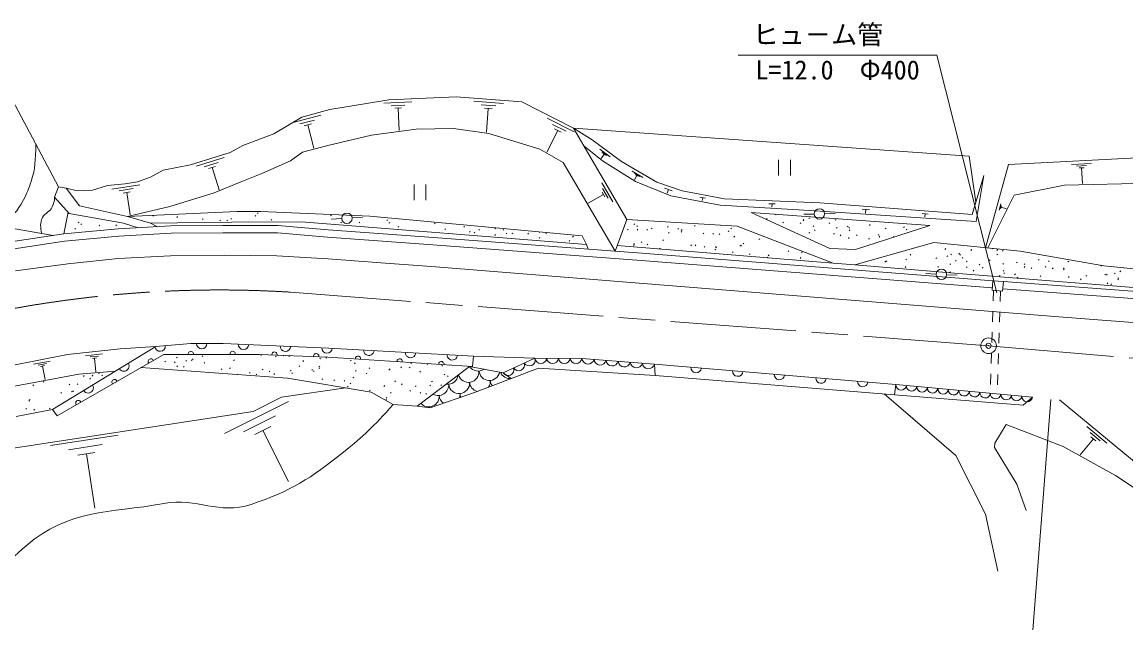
# Model space of a CAD drawing. Units: millimetres, scale not verified. Extents: x 40000 to 680000, y 20000 to 380000.
# Drawn here: x 270711 to 376352, y 270269 to 327799 of the extents above; entities that cross this region are included whole.
import ezdxf
from ezdxf.enums import TextEntityAlignment as Align

# ---------------------------------------------------------------- set-up
doc = ezdxf.new("R2010")
doc.units = ezdxf.units.MM
doc.header["$LTSCALE"] = 1000
doc.header["$PDMODE"] = 32
doc.header["$PDSIZE"] = 500
doc.linetypes.add('CHAIN', pattern=[18.5, 12, -1.5, 3.5, -1.5])
for name, color, linetype, lineweight in [('M-BGD', 7, 'Continuous', 13), ('M-BMK', 2, 'CHAIN', 13), ('M-BMK-SRVR', 3, 'Continuous', 13), ('M-STR-HTXT', 7, 'Continuous', 13), ('M-STR-STRC', 7, 'Continuous', 13)]:
    doc.layers.add(name, color=color, linetype=linetype, lineweight=lineweight)
doc.styles.add('ＭＳ ゴシック', font='')
doc.styles.get('ＭＳ ゴシック').set_extended_font_data('MS Gothic')

msp = doc.modelspace()

# ---------------------------------------------------------------- linework, layer by layer
at = {"layer": 'M-BGD'}
for p, q in [((274206, 312029), (266407, 326656)), ((300178, 319412), (305812, 320351)), ((305347, 320030), (308010, 320148)), ((305812, 320351), (312255, 320638)), ((312255, 320638), (318541, 320168)), ((313957, 320210), (316794, 319998)), ((318541, 320168), (323497, 317638)), ((297491, 318708), (300178, 319412)), ((306024, 319793), (307356, 319852)), ((306369, 319542), (307035, 319571)), ((306702, 319557), (306797, 317426)), ((314645, 319873), (316064, 319767)), ((314979, 319563), (315688, 319510)), ((315333, 319537), (315164, 317268)), ((294796, 317108), (297491, 318708)), ((296532, 318146), (299307, 318873)), ((297299, 318050), (298686, 318414)), ((297718, 317864), (298412, 318046)), ((320969, 318592), (323545, 317277)), ((321482, 318005), (322770, 317348)), ((291840, 315977), (294796, 317108)), ((298065, 317955), (298647, 315735)), ((304153, 316982), (299962, 315990)), ((308431, 317538), (304153, 316982)), ((311995, 317608), (308431, 317538)), ((315369, 317138), (311995, 317608)), ((320255, 315643), (315369, 317138)), ((321994, 317419), (320942, 315358)), ((321672, 317583), (322316, 317255)), ((323497, 317638), (328572, 308890)), ((323497, 317638), (325267, 316524)), ((323497, 317638), (361348, 314959)), ((290640, 315299), (291840, 315977)), ((299962, 315990), (297545, 315330)), ((324472, 315958), (326265, 314502)), ((325267, 316524), (328084, 314463)), ((286843, 314140), (289284, 314899)), ((287385, 313994), (290066, 314829)), ((289284, 314899), (290640, 315299)), ((297545, 315330), (296415, 314504)), ((322486, 314343), (320255, 315643)), ((325990, 315623), (327007, 314880)), ((326424, 315150), (326127, 314743)), ((326207, 315387), (326716, 315015)), ((326297, 315243), (326551, 315057)), ((361995, 310565), (361348, 314959)), ((365124, 314160), (379027, 314877)), ((284223, 313607), (286843, 314140)), ((288138, 313935), (289479, 314352)), ((288557, 313771), (289228, 313979)), ((288892, 313875), (289560, 311730)), ((296415, 314504), (293658, 313315)), ((327472, 305852), (322486, 314343)), ((326265, 314502), (329421, 312520)), ((328084, 314463), (331449, 312481)), ((343116, 314602), (343116, 313102)), ((344241, 314602), (344241, 313102)), ((362908, 306195), (365124, 314160)), ((371149, 314170), (373033, 314268)), ((371630, 314006), (372572, 314055)), ((371875, 313830), (372346, 313854)), ((372111, 313842), (372188, 312335)), ((281754, 312494), (282994, 312934)), ((282994, 312934), (284223, 313607)), ((293658, 313315), (291748, 312524)), ((329106, 313513), (330123, 312914)), ((329555, 313112), (329315, 312705)), ((329330, 313313), (329839, 313013)), ((329427, 313187), (329682, 313037)), ((361642, 309390), (362763, 313120)), ((362026, 308712), (362763, 313120)), ((274206, 312029), (273828, 311020)), ((274923, 311891), (274206, 312029)), ((274923, 311891), (275989, 311647)), ((276211, 310197), (274923, 311891)), ((275989, 311647), (277438, 311705)), ((277438, 311705), (278896, 312158)), ((278896, 312158), (280583, 312308)), ((279309, 311803), (281969, 312224)), ((280016, 311642), (281346, 311853)), ((280583, 312308), (281754, 312494)), ((291748, 312524), (289105, 311434)), ((308232, 312254), (308232, 310754)), ((309357, 312254), (309357, 310754)), ((326183, 312409), (327239, 310589)), ((326265, 311849), (326793, 310939)), ((329421, 312520), (332812, 311164)), ((331449, 312481), (333875, 311646)), ((332205, 311904), (332925, 311656)), ((332565, 311780), (332441, 311420)), ((333875, 311646), (337944, 310890)), ((370483, 312195), (365671, 311234)), ((388755, 312625), (370483, 312195)), ((273828, 311020), (275210, 309481)), ((280390, 311429), (281056, 311534)), ((280723, 311481), (281060, 309353)), ((289105, 311434), (284851, 310130)), ((326347, 311288), (324891, 310444)), ((326215, 311516), (326479, 311061)), ((332812, 311164), (337533, 310277)), ((335585, 311023), (336125, 310923)), ((335855, 310973), (335805, 310703)), ((337944, 310890), (347048, 310498)), ((365671, 311234), (363140, 306173)), ((275107, 309596), (274698, 307520)), ((280805, 309191), (276211, 310197)), ((284851, 310130), (280805, 309191)), ((280805, 309191), (291297, 309670)), ((291297, 309670), (293567, 309670)), ((293567, 309670), (304000, 309210)), ((337533, 310277), (346620, 309733)), ((340493, 309575), (357578, 308323)), ((348031, 306132), (340493, 309575)), ((342170, 310408), (342796, 310381)), ((342483, 310394), (342470, 310082)), ((346620, 309733), (362026, 308712)), ((347048, 310498), (361642, 309390)), ((351104, 309889), (351800, 309837)), ((351452, 309863), (351426, 309515)), ((364221, 309796), (364389, 310399)), ((364324, 309930), (364408, 310231)), ((364405, 309988), (364447, 310139)), ((364426, 310064), (364909, 309929)), ((264137, 309008), (273685, 307366)), ((275210, 309481), (280427, 308542)), ((276089, 308570), (276159, 308641)), ((276324, 308415), (276395, 308485)), ((280427, 308542), (281815, 308101)), ((280805, 309191), (282990, 308543)), ((290745, 308647), (282990, 308543)), ((282990, 308543), (283665, 308207)), ((283217, 309219), (283288, 309290)), ((285521, 309097), (285591, 309167)), ((287983, 308900), (288054, 308971)), ((289633, 308756), (289703, 308827)), ((290315, 308765), (290386, 308836)), ((290694, 308922), (290765, 308993)), ((297461, 308668), (290745, 308647)), ((293014, 309216), (293084, 309287)), ((293235, 309456), (293306, 309527)), ((294542, 308825), (294612, 308895)), ((324726, 306494), (297461, 308668)), ((300243, 309236), (300313, 309306)), ((300306, 308921), (301305, 308980)), ((301220, 308581), (301290, 308652)), ((302303, 309040), (303301, 309099)), ((302970, 308566), (303041, 308637)), ((304000, 309210), (324302, 307323)), ((305611, 308794), (305681, 308865)), ((305823, 308529), (305894, 308600)), ((310185, 308472), (310256, 308543)), ((328572, 308890), (327472, 305852)), ((328572, 308890), (339150, 308271)), ((329268, 308413), (329339, 308484)), ((341956, 308913), (342026, 308984)), ((342831, 309352), (342879, 309400)), ((343525, 308578), (343596, 308649)), ((345167, 308503), (345237, 308574)), ((345458, 308828), (345528, 308899)), ((345461, 308769), (345531, 308840)), ((345519, 309393), (346518, 309418)), ((346021, 308990), (346092, 309061)), ((347518, 309443), (348518, 309468)), ((347953, 308508), (348024, 308579)), ((348537, 308840), (348607, 308911)), ((356841, 309454), (357428, 309409)), ((357134, 309431), (357112, 309138)), ((269842, 306785), (274698, 307520)), ((274698, 307520), (279921, 307992)), ((275763, 307970), (275833, 308041)), ((278077, 308285), (278148, 308356)), ((279258, 307932), (279278, 307952)), ((279685, 308302), (279756, 308373)), ((279921, 307992), (284957, 308281)), ((279972, 307294), (284981, 307581)), ((284957, 308281), (289909, 308333)), ((284981, 307581), (289910, 307633)), ((289909, 308333), (295184, 308307)), ((289910, 307633), (295153, 307607)), ((295153, 307607), (299953, 307216)), ((295184, 308307), (300007, 307914)), ((300007, 307914), (310073, 307183)), ((300561, 308420), (300582, 308441)), ((306712, 308146), (306782, 308216)), ((308601, 307779), (308619, 307797)), ((311159, 307941), (311229, 308012)), ((312149, 307497), (312157, 307505)), ((312974, 308156), (313045, 308227)), ((313527, 307690), (313598, 307760)), ((313983, 307610), (314054, 307681)), ((314430, 307859), (314501, 307929)), ((315955, 308005), (316026, 308076)), ((315958, 307376), (316029, 307446)), ((316747, 307871), (316818, 307942)), ((317048, 307521), (317119, 307592)), ((317594, 307526), (317665, 307596)), ((317831, 307896), (317857, 307922)), ((319103, 307506), (319174, 307577)), ((320215, 307659), (320255, 307699)), ((320835, 307550), (320905, 307621)), ((328651, 307911), (328721, 307982)), ((329530, 308223), (329601, 308294)), ((329581, 307885), (329651, 307956)), ((330510, 307878), (330580, 307949)), ((330931, 308002), (331002, 308072)), ((332467, 308152), (332538, 308222)), ((332560, 307589), (332631, 307659)), ((333457, 307970), (333528, 308041)), ((333790, 307686), (333861, 307757)), ((333802, 307857), (333873, 307928)), ((335048, 308252), (335119, 308322)), ((335892, 307519), (335963, 307589)), ((336822, 307498), (336893, 307568)), ((337422, 307466), (337493, 307537)), ((338301, 307733), (338372, 307803)), ((338542, 307998), (338613, 308069)), ((339150, 308271), (348331, 304723)), ((346019, 307585), (346090, 307656)), ((346427, 308221), (346497, 308292)), ((346551, 307829), (346621, 307899)), ((348382, 307497), (348453, 307568)), ((348661, 308064), (348731, 308135)), ((348993, 307347), (349063, 307417)), ((349685, 308191), (349756, 308262)), ((349838, 308050), (349908, 308121)), ((349851, 307825), (349921, 307895)), ((357578, 308323), (350457, 306027)), ((350560, 307358), (350631, 307428)), ((351799, 308335), (351870, 308406)), ((352646, 307381), (352717, 307452)), ((353323, 307988), (353394, 308058)), ((355077, 308128), (355147, 308199)), ((355321, 307911), (355392, 307981)), ((269956, 306094), (274782, 306824)), ((274782, 306824), (279972, 307294)), ((299953, 307216), (310021, 306485)), ((310021, 306485), (329963, 304959)), ((310073, 307183), (330016, 305657)), ((313568, 307383), (313576, 307391)), ((315402, 307237), (315408, 307243)), ((320199, 307112), (320270, 307183)), ((323062, 306825), (323132, 306896)), ((323401, 307218), (323472, 307289)), ((324302, 307323), (324726, 306494)), ((324726, 306494), (324896, 306049)), ((348331, 304723), (327673, 306407)), ((328012, 306379), (328028, 306395)), ((329232, 306412), (329303, 306483)), ((329261, 306511), (329331, 306582)), ((329955, 306700), (330025, 306771)), ((330539, 306457), (330609, 306528)), ((332031, 306888), (332101, 306958)), ((334698, 306390), (334769, 306461)), ((335129, 306384), (335199, 306454)), ((338837, 307216), (338908, 307286)), ((339417, 306328), (339488, 306399)), ((339495, 306372), (339566, 306443)), ((339722, 306561), (339793, 306631)), ((341232, 306966), (341303, 307037)), ((349809, 307092), (349879, 307162)), ((350418, 304567), (357956, 306680)), ((351730, 307006), (351801, 307077)), ((352737, 307213), (352808, 307284)), ((354076, 307194), (354142, 307260)), ((357956, 306680), (366225, 305871)), ((279897, 305169), (284905, 305404)), ((284905, 305404), (290109, 305482)), ((290109, 305482), (295078, 305404)), ((295078, 305404), (300007, 305130)), ((330016, 305657), (363623, 303036)), ((331701, 306078), (331768, 306146)), ((335991, 306255), (336062, 306325)), ((337020, 305980), (337091, 306051)), ((337058, 306239), (337129, 306309)), ((337111, 306167), (337182, 306237)), ((338685, 305734), (338756, 305805)), ((340311, 305545), (340381, 305616)), ((342125, 305431), (342196, 305501)), ((344020, 305832), (344090, 305903)), ((345301, 305696), (345372, 305766)), ((346449, 305445), (346453, 305449)), ((350457, 306027), (348031, 306132)), ((355711, 305494), (355781, 305565)), ((359037, 306038), (359108, 306109)), ((359223, 305339), (359294, 305410)), ((359594, 305500), (359664, 305571)), ((360364, 305590), (360435, 305660)), ((360446, 305482), (360516, 305552)), ((361525, 305941), (361595, 306012)), ((363547, 306093), (363583, 306129)), ((364010, 305938), (364081, 306009)), ((364012, 305515), (364083, 305586)), ((364545, 305863), (364615, 305934)), ((366225, 305871), (374233, 304449)), ((270076, 303996), (275084, 304661)), ((275084, 304661), (279897, 305169)), ((300007, 305130), (305055, 304739)), ((305055, 304739), (309906, 304387)), ((309906, 304387), (369926, 299574)), ((329963, 304959), (363570, 302338)), ((342014, 305238), (342067, 305291)), ((344645, 305024), (344658, 305037)), ((345168, 305171), (345239, 305242)), ((348331, 304723), (350418, 304567)), ((360725, 303697), (350418, 304567)), ((353269, 304820), (353339, 304891)), ((353393, 304872), (353463, 304943)), ((355232, 304310), (355303, 304381)), ((355275, 305039), (355345, 305110)), ((358171, 305150), (358242, 305221)), ((358343, 304325), (358413, 304396)), ((359506, 304586), (359576, 304657)), ((360033, 304894), (360103, 304965)), ((360675, 305203), (360746, 305273)), ((361082, 304303), (361152, 304373)), ((361096, 304844), (361167, 304915)), ((362294, 304544), (362364, 304614)), ((362609, 304232), (362679, 304303)), ((363298, 304967), (363369, 305038)), ((364564, 304628), (364635, 304698)), ((365873, 304733), (365943, 304803)), ((366605, 304588), (366676, 304658)), ((366612, 304311), (366683, 304382)), ((367273, 304203), (367344, 304273)), ((367987, 304987), (368058, 305058)), ((368612, 304323), (368683, 304394)), ((368950, 304865), (369021, 304936)), ((369306, 304183), (369377, 304254)), ((370373, 304181), (370444, 304252)), ((370807, 304836), (370877, 304906)), ((373954, 304416), (374025, 304486)), ((374233, 304449), (385614, 303323)), ((357196, 303735), (358194, 303674)), ((359192, 303613), (360190, 303552)), ((359480, 303808), (359551, 303879)), ((390274, 301306), (360725, 303697)), ((361735, 303963), (361805, 304034)), ((364230, 303475), (364301, 303546)), ((364606, 303956), (364676, 304026)), ((364663, 303714), (364734, 303785)), ((365703, 303612), (365774, 303683)), ((365959, 303318), (366030, 303389)), ((368133, 303425), (368204, 303495)), ((370365, 304081), (370436, 304152)), ((370860, 303355), (370930, 303425)), ((371999, 303132), (372069, 303202)), ((372501, 303454), (372571, 303524)), ((374325, 303599), (374395, 303669)), ((374495, 303580), (374566, 303651)), ((375263, 303696), (375333, 303767)), ((375577, 303240), (375648, 303311)), ((375584, 303124), (375655, 303195)), ((375783, 303900), (375854, 303971)), ((363553, 302116), (363623, 303036)), ((363570, 302338), (363570, 302338)), ((363623, 303036), (364624, 302960)), ((364624, 302960), (364554, 302040)), ((364571, 302262), (390435, 300293)), ((364624, 302960), (390488, 300991)), ((374565, 302745), (374636, 302816)), ((374898, 302677), (374969, 302748)), ((364554, 302040), (363553, 302116)), ((363673, 302107), (363643, 301107)), ((364335, 302056), (364303, 301057)), ((363614, 300108), (363584, 299108)), ((364272, 300057), (364241, 299058)), ((369926, 299574), (390432, 297972)), ((363554, 298108), (363525, 297109)), ((364209, 298058), (364178, 297059)), ((283522, 296744), (286866, 297008)), ((286866, 297008), (289961, 297025)), ((289961, 297025), (300065, 296590)), ((270062, 294996), (275044, 295961)), ((273620, 290695), (283522, 296744)), ((284262, 295975), (274068, 290111)), ((275044, 295961), (280104, 296509)), ((276796, 295849), (278417, 296025)), ((277219, 295731), (278030, 295819)), ((280104, 296509), (283522, 296744)), ((293418, 295975), (284262, 295975)), ((287950, 295773), (288020, 295844)), ((299965, 295714), (293418, 295975)), ((293564, 295886), (293634, 295957)), ((294962, 295731), (295033, 295802)), ((295690, 295842), (295731, 295883)), ((296256, 295773), (296327, 295843)), ((300065, 296590), (313907, 295825)), ((313907, 295825), (313828, 294808)), ((313907, 295825), (319791, 295612)), ((363495, 296109), (363466, 295110)), ((364147, 296059), (364115, 295060)), ((271811, 295029), (273410, 295339)), ((272241, 294947), (273041, 295102)), ((272472, 294826), (272872, 294903)), ((272672, 294864), (272920, 293585)), ((277439, 295591), (277844, 295635)), ((277642, 295613), (277782, 294315)), ((284359, 295257), (284430, 295328)), ((285283, 295186), (285354, 295257)), ((285487, 295655), (285558, 295725)), ((285509, 294804), (285579, 294875)), ((286169, 294749), (286239, 294820)), ((286388, 295331), (286459, 295402)), ((286906, 295403), (286977, 295474)), ((287017, 295487), (287088, 295558)), ((288134, 295145), (288205, 295216)), ((290955, 295386), (291026, 295457)), ((297218, 294823), (297288, 294894)), ((297575, 295314), (297645, 295385)), ((297575, 295302), (297645, 295373)), ((299125, 294777), (299195, 294848)), ((299215, 295549), (299286, 295620)), ((299773, 295623), (299844, 295693)), ((313828, 294808), (299965, 295714)), ((302127, 295367), (302198, 295438)), ((302527, 295086), (302598, 295157)), ((306963, 294708), (307034, 294778)), ((307772, 294686), (307843, 294757)), ((307925, 295119), (307996, 295189)), ((308517, 291016), (313542, 294827)), ((309482, 295004), (309552, 295075)), ((310883, 294851), (310954, 294922)), ((311622, 294934), (311639, 294951)), ((313542, 294827), (316739, 294230)), ((316739, 294230), (319791, 295612)), ((319791, 295612), (324290, 295599)), ((324290, 295599), (331229, 295051)), ((331229, 295051), (354336, 293105)), ((331292, 293954), (331229, 295051)), ((269970, 292936), (276152, 294083)), ((276152, 294083), (279625, 294364)), ((276593, 293873), (276664, 293944)), ((277185, 293620), (277255, 293691)), ((277419, 293908), (277489, 293979)), ((278018, 294143), (278089, 294214)), ((278331, 293919), (278402, 293989)), ((296105, 293702), (282063, 294710)), ((289772, 294519), (289842, 294589)), ((290575, 294636), (290646, 294707)), ((291291, 294048), (291331, 294088)), ((292472, 294170), (292543, 294241)), ((293110, 294028), (293181, 294099)), ((293699, 294493), (293770, 294564)), ((294361, 294310), (294432, 294381)), ((294807, 294067), (294878, 294138)), ((304126, 292372), (296105, 293702)), ((296406, 294403), (296477, 294473)), ((296533, 294137), (296604, 294208)), ((298442, 294456), (298512, 294526)), ((298609, 294331), (298680, 294402)), ((299099, 294632), (299169, 294703)), ((302376, 293729), (302447, 293799)), ((302629, 294375), (302700, 294445)), ((303628, 294117), (303699, 294188)), ((303913, 294624), (303984, 294695)), ((305812, 294479), (305882, 294549)), ((305867, 294518), (305938, 294589)), ((308768, 294289), (308839, 294359)), ((311101, 294024), (311172, 294094)), ((311411, 293872), (311482, 293943)), ((312185, 293801), (312256, 293872)), ((320150, 294659), (313994, 292320)), ((316739, 294230), (317515, 293657)), ((331292, 293954), (320150, 294659)), ((354204, 292110), (331292, 293954)), ((363436, 294110), (363406, 293111)), ((364084, 294060), (364053, 293061)), ((271730, 292984), (271801, 293055)), ((272721, 293329), (272792, 293400)), ((275205, 293052), (275276, 293123)), ((275986, 293093), (276057, 293163)), ((295551, 291884), (301710, 292772)), ((299412, 293576), (299482, 293647)), ((300541, 293469), (300612, 293539)), ((301529, 293421), (301600, 293491)), ((301843, 292854), (301914, 292925)), ((302099, 293162), (302170, 293233)), ((305342, 292919), (305412, 292990)), ((306383, 293366), (306454, 293437)), ((307012, 293075), (307083, 293146)), ((308343, 292893), (308414, 292964)), ((309728, 292955), (309799, 293026)), ((309905, 293353), (309976, 293423)), ((310793, 293009), (310864, 293080)), ((354204, 292110), (354336, 293105)), ((354336, 293105), (367401, 291894)), ((271399, 291587), (271470, 291658)), ((274425, 292259), (274496, 292330)), ((275456, 292383), (275527, 292454)), ((275559, 292424), (275630, 292495)), ((292813, 290515), (295551, 291884)), ((303961, 292483), (304032, 292554)), ((306239, 291198), (304126, 292372)), ((305513, 291602), (305584, 291673)), ((305557, 291775), (305627, 291845)), ((305963, 292266), (306034, 292336)), ((307805, 292453), (307876, 292524)), ((308799, 292270), (308870, 292340)), ((309349, 292177), (309420, 292247)), ((313994, 292320), (309769, 290859)), ((353201, 292190), (360065, 286292)), ((366533, 291118), (354204, 292110)), ((367401, 291894), (366533, 291118)), ((369999, 291631), (377512, 285397)), ((266594, 286506), (292813, 290515)), ((270155, 290026), (273620, 290695)), ((271076, 290726), (271147, 290797)), ((271360, 291496), (271431, 291567)), ((271838, 290655), (271909, 290726)), ((273335, 290771), (273406, 290841)), ((274068, 290111), (273620, 290695)), ((290077, 288399), (296197, 291459)), ((308517, 291016), (306239, 291198)), ((309769, 290859), (308517, 291016)), ((291913, 288552), (294973, 290082)), ((292984, 288322), (294514, 289087)), ((293749, 288705), (296197, 283809)), ((364907, 289277), (363813, 287481)), ((370345, 287164), (364907, 289277)), ((372608, 289076), (374520, 287490)), ((372927, 288488), (373883, 287695)), ((273437, 287249), (279910, 288239)), ((275154, 286849), (278391, 287344)), ((363813, 287481), (363778, 287064)), ((373247, 287900), (371977, 286371)), ((373008, 288099), (373486, 287702)), ((276062, 286326), (277681, 286573)), ((276872, 286449), (277663, 281271)), ((360065, 286292), (362921, 280697)), ((363778, 287064), (365917, 283551)), ((375353, 284386), (370345, 287164)), ((386661, 276795), (375353, 284386)), ((365917, 283551), (366821, 281047)), ((362921, 280697), (364095, 275219))]:
    msp.add_line(p, q, dxfattribs=at)
for centre in [(347018, 309431), (301804, 309010), (358693, 303644)]:
    msp.add_circle(centre, 500, dxfattribs=at)
for centre, radius, start, end in [((287908, 297013), 500, 180.32188, 0.32188), ((291906, 296941), 500, 177.53612, 357.53612), ((283917, 296775), 500, 184.50876, 4.50876), ((286863, 296021), 254, 349.61114, 190.38886), ((290863, 296021), 254, 349.61114, 190.38886), ((294864, 295963), 254, 347.32965, 188.10736), ((295903, 296769), 500, 177.53612, 357.53612), ((298861, 295804), 254, 347.32965, 188.10736), ((299899, 296597), 500, 177.53612, 357.53612), ((302855, 295571), 254, 345.87041, 186.64813), ((303893, 296379), 500, 176.83612, 356.83612), ((307887, 296158), 500, 176.83612, 356.83612), ((311881, 295937), 500, 176.83612, 356.83612), ((280447, 294866), 500, 211.41912, 31.41912), ((283027, 295317), 254, 19.52152, 220.29923), ((306846, 295310), 254, 345.87041, 186.64813), ((310838, 295049), 254, 345.87041, 186.64813), ((314352, 295388), 1000, 214.78352, 304.92149), ((318239, 294977), 562, 210.68584, 18.0544), ((319257, 295438), 562, 210.68584, 18.0544), ((320353, 295677), 566, 186.56077, 353.10708), ((321478, 295674), 566, 186.56077, 353.10708), ((322603, 295670), 566, 186.56077, 353.10708), ((323728, 295667), 566, 186.56077, 353.10708), ((324875, 295640), 586, 183.95838, 347.01364), ((326032, 295548), 586, 183.95838, 347.01364), ((327188, 295457), 586, 183.95838, 347.01364), ((328344, 295366), 586, 183.95838, 347.01364), ((329501, 295274), 586, 183.95838, 347.01364), ((330657, 295183), 586, 183.95838, 347.01364), ((335214, 294716), 500, 175.18581, 355.18581), ((311451, 294131), 1000, 262.3519, 351.99472), ((313443, 294305), 1000, 196.33961, 5), ((315436, 294479), 1000, 185, 349.06819), ((317428, 294654), 1000, 202.32877, 275), ((317222, 294516), 562, 210.68584, 18.0544), ((339200, 294380), 500, 175.18581, 355.18581), ((343186, 294044), 500, 175.18581, 355.18581), ((347172, 293709), 500, 175.18581, 355.18581), ((277033, 292780), 500, 211.41912, 31.41912), ((279559, 293323), 254, 19.52152, 220.29923), ((310542, 293047), 1000, 240.461, 5), ((312534, 293222), 1000, 185, 5), ((314526, 293396), 1000, 185, 255.59357), ((314526, 293396), 1000, 326.01435, 5), ((316519, 293570), 1000, 185, 216.60792), ((351158, 293373), 500, 175.18581, 355.18581), ((354839, 293063), 505, 175.23441, 354.17049), ((355844, 292970), 505, 175.23441, 354.17049), ((356849, 292877), 505, 175.23441, 354.17049), ((357854, 292784), 505, 175.23441, 354.17049), ((358859, 292690), 505, 175.23441, 354.17049), ((359864, 292597), 505, 175.23441, 354.17049), ((276092, 291328), 254, 19.52152, 220.29923), ((309633, 291964), 1000, 221.84172, 5), ((311625, 292138), 1000, 185, 236.12393), ((311625, 292138), 1000, 342.01445, 5), ((313617, 292313), 1000, 185, 205.75304), ((360869, 292504), 505, 175.23441, 354.17049), ((361874, 292411), 505, 175.23441, 354.17049), ((362879, 292318), 505, 175.23441, 354.17049), ((363884, 292225), 505, 175.23441, 354.17049), ((364889, 292131), 505, 175.23441, 354.17049), ((365894, 292038), 505, 175.23441, 354.17049), ((366899, 291945), 505, 175.23441, 354.17049), ((308724, 290881), 1000, 359.08341, 5), ((310716, 291055), 1000, 185, 191.05149)]:
    msp.add_arc(centre, radius, start, end, dxfattribs=at)
for points, knots in [([(268746, 308215), (269789, 309263), (270249, 309627), (270850, 310772), (271198, 311435), (271349, 311833), (271581, 312545), (272012, 313872), (271967, 314479), (272042, 316088)], [0, 0, 0, 0, 1, 1, 1, 2, 2, 2, 3, 3, 3, 3]), ([(272566, 307559), (272480, 308167), (272414, 308537), (272663, 309076), (272890, 309567), (273381, 309600), (273602, 310093), (273754, 310433), (273794, 310619), (273828, 311020)], [0, 0, 0, 0, 1, 1, 1, 2, 2, 2, 3, 3, 3, 3]), ([(266450, 272029), (267937, 274667), (268945, 275798), (271106, 277663), (275179, 281177), (278979, 280747), (284272, 281702), (287483, 282281), (289529, 280586), (292626, 281615), (296392, 282867), (298379, 284130), (301468, 286623), (303477, 288245), (304250, 288964), (306239, 291198)], [0, 0, 0, 0, 1, 1, 1, 2, 2, 2, 3, 3, 3, 4, 4, 4, 5, 5, 5, 5])]:
    msp.add_open_spline(points, degree=3, knots=knots, dxfattribs=at)
at = {"layer": 'M-BMK'}
msp.add_line((363206, 296808), (296403, 301938), dxfattribs=at)
msp.add_lwpolyline([(363206, 296808), (403063, 293424), (462885, 288813)], dxfattribs=at)
msp.add_arc((289600, 192149), 110000, 86.45434, 103.64307, dxfattribs=at)
at = {"layer": 'M-BMK-SRVR'}
msp.add_circle((363206, 296808), 750, dxfattribs=at)
msp.add_point((363206, 296808), dxfattribs=at)
at = {"layer": 'M-STR-HTXT'}
for p in [(339255, 324636), (364002, 301886)]:
    msp.add_line(p, (358255, 324636), dxfattribs=at)
at = {"layer": 'M-STR-STRC'}
msp.add_line((369165, 291646), (366393, 255945), dxfattribs=at)

# ---------------------------------------------------------------- texts
at = {"layer": 'M-STR-HTXT', "style": 'ＭＳ ゴシック'}
msp.add_text('ヒュ－ム管', height=1833, dxfattribs=at).set_placement((340630, 325136), align=Align.BOTTOM_LEFT)
msp.add_text('L=12.0\u3000Φ400', height=1833, dxfattribs=at).set_placement((348755, 324136), align=Align.TOP_CENTER)

doc.saveas('drawing.dxf')
